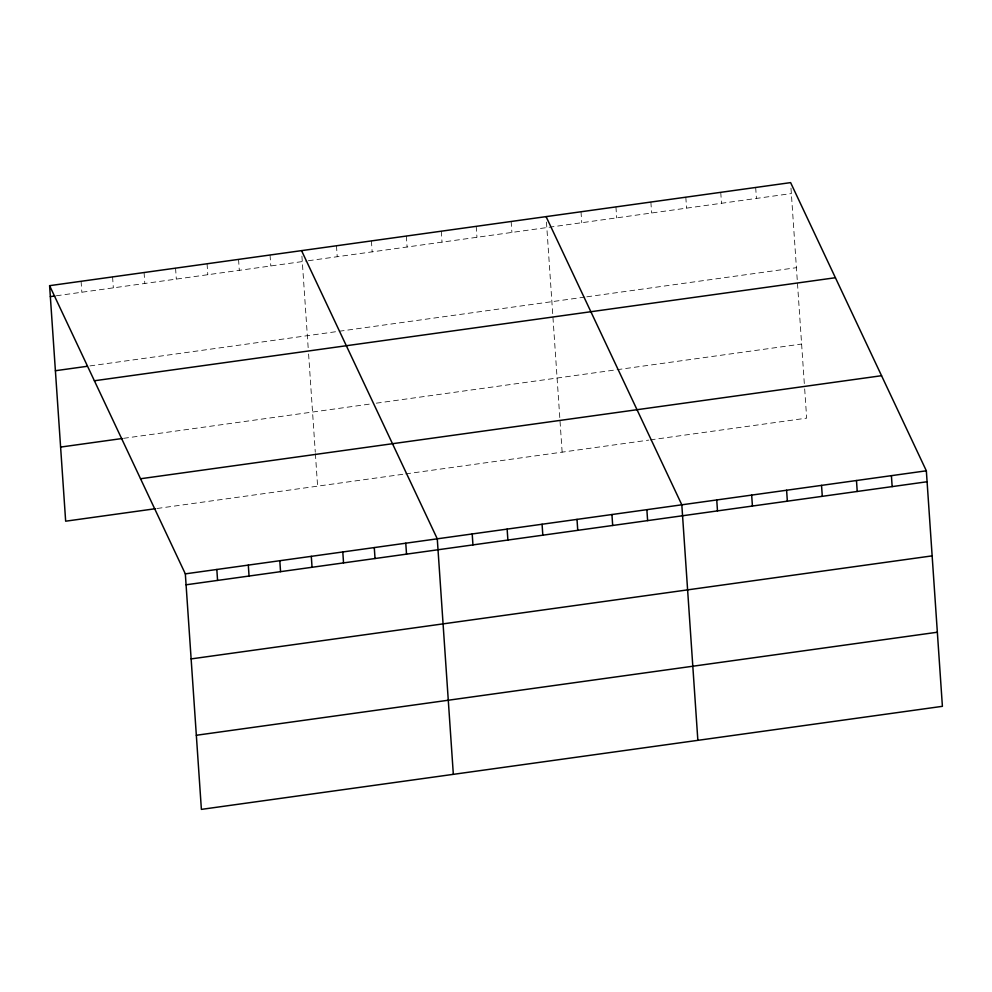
<?xml version="1.0" encoding="UTF-8"?>
<svg xmlns="http://www.w3.org/2000/svg" width="992" height="992" viewBox="0 0 992 992"><rect width="100%" height="100%" fill="white"/><g stroke="black" fill="none" stroke-linecap="round" stroke-linejoin="round"><path stroke-width="0.74" stroke-dasharray="4.96 3.72" d="M56.346 295.777L306.85 260.946M308.363 260.735L791.368 193.564M89.888 365.924L585.292 297.03M586.818 296.819L796.415 267.679M123.591 438.328L370.264 404.017M376.34 403.174L801.623 344.038M157.133 508.474L404.178 474.114M405.691 473.903L648.706 440.113M650.231 439.902L806.67 418.14L804.462 385.714M790.984 188.083L804.351 384.177M755.681 187.476L756.425 198.425M720.75 192.336L721.494 203.273M685.819 197.185L686.563 208.134M650.876 202.046L651.632 212.995M615.945 206.906L616.689 217.856M581.014 211.767L581.758 222.704M546.456 222.096L562.142 452.154M511.153 221.476L511.897 232.426M476.21 226.337L476.954 237.286M441.279 231.198L442.023 242.147M406.348 236.059L407.092 246.996M371.417 240.907L372.161 251.856M336.474 245.768L337.23 256.717M301.915 256.097L308.177 347.907M308.599 354.008L315.282 452.191M315.394 453.728L317.601 486.154M270.047 255.006L270.804 265.955M238.564 259.383L239.308 270.332M207.068 263.773L207.812 274.71M175.572 268.15L176.316 279.087M144.076 272.527L144.82 283.476M112.592 276.904L113.336 287.854M81.096 281.282L81.84 292.231"/><path stroke-width="1.49" d="M49.6 285.671L790.612 182.615L926.342 470.803L942.4 706.329L201.388 809.385L185.33 573.86L49.6 285.671L65.658 521.197L155.632 508.685M50.344 296.608L54.845 295.988M55.403 370.723L86.887 366.346M94.389 380.767L835.4 277.723M60.599 447.082L122.09 438.526M140.542 478.752L881.553 375.708M185.33 573.86L926.342 470.803M186.074 584.796L927.086 481.752M191.121 658.911L932.145 555.867M196.329 735.27L937.353 632.226M546.084 216.628L681.814 504.816L697.86 740.342M301.543 250.629L437.274 538.817L453.332 774.343M891.411 475.664L892.155 486.613M856.48 480.525L857.224 491.462M821.537 485.386L822.294 496.322M786.606 490.234L787.35 501.183M751.676 495.095L752.42 506.044M716.745 499.956L717.489 510.905M646.871 509.677L647.615 520.614M611.94 514.526L612.684 525.475M577.009 519.386L577.753 530.336M542.078 524.247L542.822 535.184M507.135 529.108L507.892 540.045M472.204 533.956L472.948 544.906M405.778 543.194L406.522 554.144M374.282 547.584L375.038 558.521M342.798 551.961L343.542 562.898M311.302 556.338L312.046 567.288M279.806 560.716L280.55 571.665M248.31 565.093L249.054 576.042M216.826 569.482L217.57 580.419"/></g></svg>
